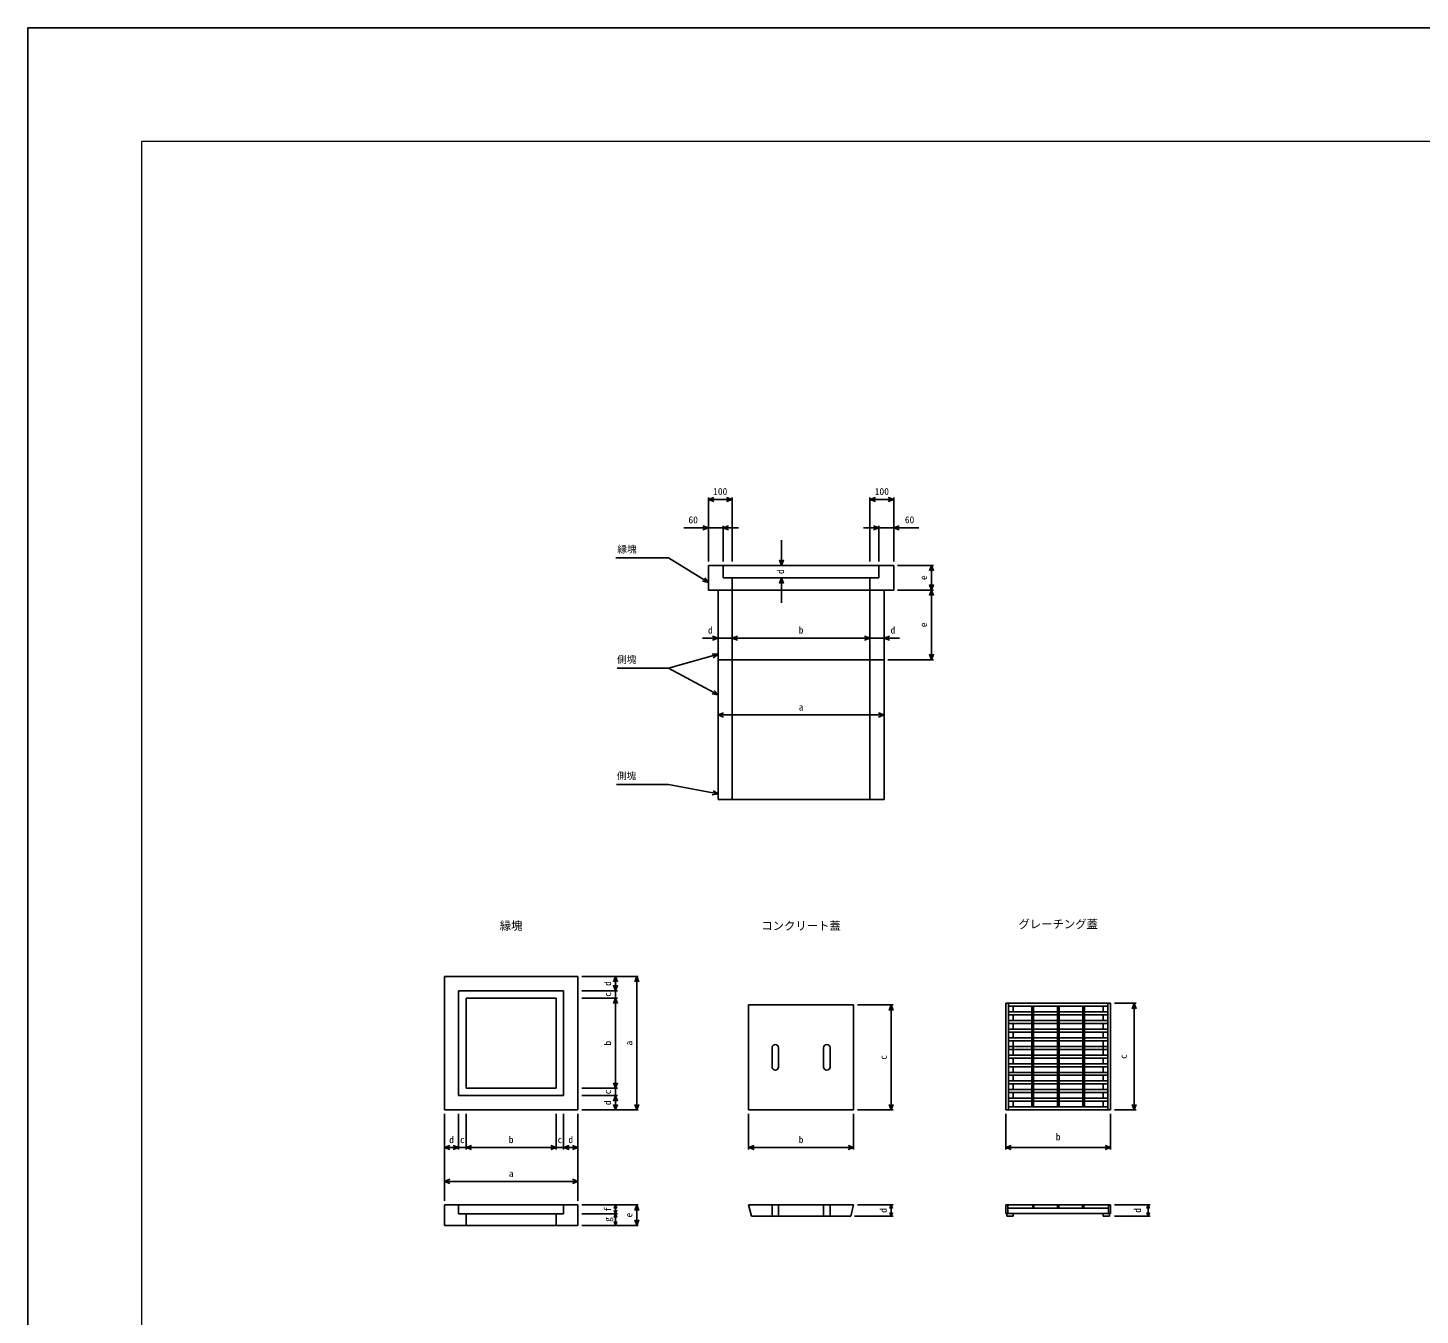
# Model space of a CAD drawing. Units: millimetres, scale not verified. Extents: x -12600 to 12600, y -8910 to 8910.
# Drawn here: x -12600 to -5240, y 2105 to 8910 of the extents above; entities that cross this region are included whole.
import ezdxf
from ezdxf.enums import TextEntityAlignment as Align

# ---------------------------------------------------------------- set-up
doc = ezdxf.new("R2010")
doc.units = ezdxf.units.MM
doc.header["$LTSCALE"] = 30
for name, color, linetype, lineweight in [('0-0_DIM', 7, 'Continuous', 25), ('0-1_Defpoints', 5, 'Continuous', 25), ('0-2_HATCH', 6, 'Continuous', 25), ('0-4_OUTLINE', 3, 'Continuous', 25), ('0-6_TXT', 7, 'Continuous', 25), ('0-7_WAKU', 3, 'Continuous', 13)]:
    doc.layers.add(name, color=color, linetype=linetype, lineweight=lineweight)
doc.styles.add('ＭＳ ゴシック', font='')
doc.styles.get('ＭＳ ゴシック').set_extended_font_data('MS Gothic')

msp = doc.modelspace()

# ---------------------------------------------------------------- linework, layer by layer
at = {"layer": '0-0_DIM'}
for p, q in [((-9002.59, 6427.73), (-9002.59, 6088.84)), ((-8876.96, 6417.37), (-9002.59, 6417.37)), ((-8876.96, 6427.73), (-8876.96, 6088.84)), ((-8148.27, 6427.73), (-8148.27, 6088.84)), ((-8022.64, 6417.37), (-8148.27, 6417.37)), ((-8022.64, 6427.73), (-8022.64, 6088.84)), ((-9132.76, 6267.37), (-9002.59, 6267.37)), ((-9002.59, 6267.37), (-8924.46, 6267.37)), ((-8924.46, 6088.84), (-8924.46, 6277.73)), ((-8842.96, 6267.37), (-8924.46, 6267.37)), ((-8182.27, 6267.37), (-8100.77, 6267.37)), ((-8100.77, 6088.84), (-8100.77, 6277.73)), ((-8100.77, 6267.37), (-8022.64, 6267.37)), ((-7889.07, 6267.37), (-8022.64, 6267.37)), ((-8616.31, 6200.85), (-8616.31, 6068.13)), ((-7813.04, 6068.13), (-8001.93, 6068.13)), ((-7823.4, 5938.18), (-7823.4, 6068.13)), ((-8616.31, 5869.81), (-8616.31, 6002.53)), ((-8001.93, 5938.18), (-7813.04, 5938.18)), ((-7823.4, 5938.18), (-7823.4, 5569.04)), ((-9032.71, 5684.09), (-8951.21, 5684.09)), ((-8951.21, 5684.09), (-8876.96, 5684.09)), ((-8876.96, 5684.09), (-8148.27, 5684.09)), ((-8148.27, 5684.09), (-8074.02, 5684.09)), ((-7992.52, 5684.09), (-8074.02, 5684.09)), ((-8053.31, 5569.04), (-7813.04, 5569.04)), ((-8951.21, 5277.45), (-8074.02, 5277.45)), ((-9374.21, 3895.25), (-9671.73, 3895.25)), ((-9493.19, 3820.11), (-9493.19, 3895.25)), ((-9380.69, 3189.96), (-9380.69, 3895.25)), ((-9482.84, 3820.11), (-9671.73, 3820.11)), ((-9482.84, 3780.88), (-9671.73, 3780.88)), ((-9493.19, 3820.11), (-9493.19, 3780.88)), ((-9493.19, 3304.33), (-9493.19, 3780.88)), ((-8025.52, 3744.96), (-8214.41, 3744.96)), ((-8035.87, 3189.96), (-8035.87, 3744.96)), ((-6741.45, 3753.66), (-6855.34, 3753.66)), ((-6751.8, 3189.96), (-6751.8, 3753.66)), ((-9482.84, 3304.33), (-9671.73, 3304.33)), ((-9482.84, 3265.11), (-9671.73, 3265.11)), ((-9493.19, 3265.11), (-9493.19, 3304.33)), ((-9493.19, 3189.96), (-9493.19, 3265.11)), ((-10397.72, 2708.65), (-10397.72, 3169.26)), ((-10322.58, 2980.37), (-10322.58, 3169.26)), ((-10283.35, 2980.37), (-10283.35, 3169.26)), ((-9806.8, 2980.37), (-9806.8, 3169.26)), ((-9767.58, 2980.37), (-9767.58, 3169.26)), ((-9692.43, 2708.65), (-9692.43, 3169.26)), ((-9374.21, 3189.97), (-9671.73, 3189.96)), ((-8790.11, 2980.37), (-8790.11, 3169.26)), ((-8235.11, 2980.37), (-8235.11, 3169.26)), ((-8025.52, 3189.96), (-8214.41, 3189.96)), ((-7430.27, 2980.37), (-7430.27, 3169.26)), ((-6876.04, 2980.37), (-6876.04, 3169.26)), ((-6741.45, 3189.96), (-6855.34, 3189.96)), ((-10397.72, 2990.72), (-10322.58, 2990.72)), ((-10322.58, 2990.72), (-10283.35, 2990.72)), ((-10283.35, 2990.72), (-9806.8, 2990.72)), ((-9806.8, 2990.72), (-9767.58, 2990.72)), ((-9767.58, 2990.72), (-9692.43, 2990.72)), ((-8790.11, 2990.72), (-8235.11, 2990.72)), ((-7430.27, 2990.72), (-6876.04, 2990.72)), ((-10397.72, 2812.19), (-9692.43, 2812.19)), ((-9374.21, 2687.95), (-9671.73, 2687.95)), ((-9493.19, 2687.95), (-9493.19, 2640.99)), ((-9380.69, 2687.95), (-9380.69, 2579.58)), ((-8025.52, 2687.95), (-8214.41, 2687.95)), ((-8035.87, 2687.95), (-8035.87, 2628.57)), ((-6666.45, 2687.95), (-6855.34, 2687.95)), ((-6676.8, 2687.95), (-6676.8, 2628.57)), ((-9482.84, 2640.99), (-9671.73, 2640.99)), ((-9374.21, 2579.58), (-9671.73, 2579.58)), ((-9493.19, 2640.99), (-9493.19, 2579.58)), ((-8025.52, 2628.57), (-8229.37, 2628.57)), ((-6666.45, 2628.57), (-6855.34, 2628.57))]:
    msp.add_line(p, q, dxfattribs=at)
for points in [[(-8973.4, 6406.75), (-9002.59, 6417.37), (-8973.4, 6428)], [(-8906.15, 6428), (-8876.96, 6417.37), (-8906.15, 6406.75)], [(-8119.08, 6406.75), (-8148.27, 6417.37), (-8119.08, 6428)], [(-8051.83, 6428), (-8022.64, 6417.37), (-8051.83, 6406.75)], [(-9031.78, 6278), (-9002.59, 6267.37), (-9031.78, 6256.75)], [(-8895.27, 6256.75), (-8924.46, 6267.37), (-8895.27, 6278)], [(-8129.95, 6278), (-8100.77, 6267.37), (-8129.95, 6256.75)], [(-7993.45, 6256.75), (-8022.64, 6267.37), (-7993.45, 6278)], [(-8605.69, 6097.32), (-8616.31, 6068.13), (-8626.93, 6097.32)], [(-7834.02, 6038.94), (-7823.4, 6068.13), (-7812.77, 6038.94)], [(-8626.93, 5973.35), (-8616.31, 6002.53), (-8605.69, 5973.35)], [(-7812.77, 5967.37), (-7823.4, 5938.18), (-7834.02, 5967.37)], [(-7834.02, 5908.99), (-7823.4, 5938.18), (-7812.77, 5908.99)], [(-8980.39, 5694.71), (-8951.21, 5684.09), (-8980.39, 5673.47)], [(-8847.78, 5673.47), (-8876.96, 5684.09), (-8847.78, 5694.71)], [(-8177.45, 5694.71), (-8148.27, 5684.09), (-8177.45, 5673.47)], [(-8044.83, 5673.47), (-8074.02, 5684.09), (-8044.83, 5694.71)], [(-7812.77, 5598.23), (-7823.4, 5569.04), (-7834.02, 5598.23)], [(-8922.02, 5266.83), (-8951.21, 5277.45), (-8922.02, 5288.07)], [(-8103.21, 5288.07), (-8074.02, 5277.45), (-8103.21, 5266.83)], [(-9503.82, 3866.07), (-9493.19, 3895.25), (-9482.57, 3866.07)], [(-9482.57, 3849.3), (-9493.19, 3820.11), (-9503.82, 3849.3)], [(-9391.32, 3866.07), (-9380.69, 3895.25), (-9370.07, 3866.07)], [(-9503.82, 3751.7), (-9493.19, 3780.88), (-9482.57, 3751.7)], [(-8046.5, 3715.78), (-8035.87, 3744.96), (-8025.25, 3715.78)], [(-6762.42, 3724.47), (-6751.8, 3753.66), (-6741.18, 3724.47)], [(-9482.57, 3333.52), (-9493.19, 3304.33), (-9503.82, 3333.52)], [(-9503.82, 3235.92), (-9493.19, 3265.11), (-9482.57, 3235.92)], [(-9482.57, 3219.15), (-9493.19, 3189.96), (-9503.82, 3219.15)], [(-9370.07, 3219.15), (-9380.69, 3189.96), (-9391.32, 3219.15)], [(-8025.25, 3219.15), (-8035.87, 3189.96), (-8046.5, 3219.15)], [(-6741.18, 3219.15), (-6751.8, 3189.96), (-6762.42, 3219.15)], [(-10368.54, 2980.1), (-10397.72, 2990.72), (-10368.54, 3001.35)], [(-10351.77, 3001.35), (-10322.58, 2990.72), (-10351.77, 2980.1)], [(-10254.17, 2980.1), (-10283.35, 2990.72), (-10254.17, 3001.35)], [(-9835.99, 3001.35), (-9806.8, 2990.72), (-9835.99, 2980.1)], [(-9738.39, 2980.1), (-9767.58, 2990.72), (-9738.39, 3001.35)], [(-9721.62, 3001.35), (-9692.43, 2990.72), (-9721.62, 2980.1)], [(-8760.93, 2980.1), (-8790.11, 2990.72), (-8760.93, 3001.35)], [(-8264.3, 3001.35), (-8235.11, 2990.72), (-8264.3, 2980.1)], [(-7401.08, 2980.1), (-7430.27, 2990.72), (-7401.08, 3001.35)], [(-6905.23, 3001.35), (-6876.04, 2990.72), (-6905.23, 2980.1)], [(-10368.54, 2801.57), (-10397.72, 2812.19), (-10368.54, 2822.81)], [(-9721.62, 2822.81), (-9692.43, 2812.19), (-9721.62, 2801.57)], [(-9500.27, 2668.49), (-9493.19, 2687.95), (-9486.11, 2668.49)], [(-9486.11, 2660.45), (-9493.19, 2640.99), (-9500.27, 2660.45)], [(-9391.32, 2658.76), (-9380.69, 2687.95), (-9370.07, 2658.76)], [(-8042.95, 2668.49), (-8035.87, 2687.95), (-8028.79, 2668.49)], [(-6683.88, 2668.49), (-6676.8, 2687.95), (-6669.72, 2668.49)], [(-9500.27, 2621.53), (-9493.19, 2640.99), (-9486.11, 2621.53)], [(-9486.11, 2599.04), (-9493.19, 2579.58), (-9500.27, 2599.04)], [(-9370.07, 2608.77), (-9380.69, 2579.58), (-9391.32, 2608.77)], [(-8028.79, 2648.03), (-8035.87, 2628.57), (-8042.95, 2648.03)], [(-6669.72, 2648.03), (-6676.8, 2628.57), (-6683.88, 2648.03)]]:
    msp.add_lwpolyline(points, dxfattribs=at)
at = {"layer": '0-1_Defpoints'}
msp.add_lwpolyline([(-12600, -8910), (12600, -8910), (12600, 8910), (-12600, 8910)], close=True, dxfattribs=at)
at = {"layer": '0-2_HATCH'}
for p, q in [((-6876.04, 3753.66), (-7430.27, 3753.66)), ((-7430.27, 3189.96), (-7430.27, 3753.66)), ((-7416.19, 3753.66), (-7416.19, 3189.96)), ((-7416.19, 3738), (-6890.12, 3738)), ((-7416.19, 3707.99), (-7292.71, 3707.99)), ((-7416.19, 3692.33), (-7292.71, 3692.33)), ((-7391.64, 3707.99), (-7391.64, 3739.34)), ((-7391.64, 3662.32), (-7391.64, 3692.33)), ((-7292.71, 3738), (-7292.71, 3205.62)), ((-7283.68, 3738), (-7283.68, 3205.62)), ((-7283.68, 3707.99), (-7157.68, 3707.99)), ((-7283.68, 3692.33), (-7157.68, 3692.33)), ((-7157.68, 3738), (-7157.68, 3205.62)), ((-7148.64, 3738), (-7148.64, 3205.62)), ((-7148.64, 3707.99), (-7022.64, 3707.99)), ((-7148.64, 3692.33), (-7022.64, 3692.33)), ((-7022.64, 3738), (-7022.64, 3205.62)), ((-7013.6, 3738), (-7013.6, 3205.62)), ((-7013.6, 3707.99), (-6890.12, 3707.99)), ((-7013.6, 3692.33), (-6890.12, 3692.33)), ((-6914.68, 3707.99), (-6914.68, 3739.34)), ((-6914.68, 3662.32), (-6914.68, 3692.33)), ((-6890.12, 3753.66), (-6890.12, 3189.96)), ((-6876.04, 3189.96), (-6876.04, 3753.66)), ((-7416.19, 3662.32), (-7292.71, 3662.32)), ((-7416.19, 3646.66), (-7292.71, 3646.66)), ((-7416.19, 3616.65), (-7292.71, 3616.65)), ((-7391.64, 3616.65), (-7391.64, 3646.66)), ((-7283.68, 3662.32), (-7157.68, 3662.32)), ((-7283.68, 3646.66), (-7157.68, 3646.66)), ((-7283.68, 3616.65), (-7157.68, 3616.65)), ((-7148.64, 3662.32), (-7022.64, 3662.32)), ((-7148.64, 3646.66), (-7022.64, 3646.66)), ((-7148.64, 3616.65), (-7022.64, 3616.65)), ((-7013.6, 3662.32), (-6890.12, 3662.32)), ((-7013.6, 3646.66), (-6890.12, 3646.66)), ((-7013.6, 3616.65), (-6890.12, 3616.65)), ((-6914.68, 3616.65), (-6914.68, 3646.66)), ((-7416.19, 3600.99), (-7292.71, 3600.99)), ((-7416.19, 3570.98), (-7292.71, 3570.98)), ((-7416.19, 3555.32), (-7292.71, 3555.32)), ((-7391.64, 3570.98), (-7391.64, 3600.99)), ((-7391.64, 3479.64), (-7391.64, 3555.32)), ((-7283.68, 3600.99), (-7157.68, 3600.99)), ((-7283.68, 3570.98), (-7157.68, 3570.98)), ((-7283.68, 3555.32), (-7157.68, 3555.32)), ((-7148.64, 3600.99), (-7022.64, 3600.99)), ((-7148.64, 3570.98), (-7022.64, 3570.98)), ((-7148.64, 3555.32), (-7022.64, 3555.32)), ((-7013.6, 3600.99), (-6890.12, 3600.99)), ((-7013.6, 3570.98), (-6890.12, 3570.98)), ((-7013.6, 3555.32), (-6890.12, 3555.32)), ((-6914.68, 3570.98), (-6914.68, 3600.99)), ((-6914.68, 3479.64), (-6914.68, 3555.32)), ((-7416.19, 3525.31), (-7292.71, 3525.31)), ((-7416.19, 3509.65), (-7292.71, 3509.65)), ((-7416.19, 3479.64), (-7292.71, 3479.64)), ((-7416.19, 3463.98), (-7292.71, 3463.98)), ((-7391.64, 3433.97), (-7391.64, 3463.98)), ((-7283.68, 3525.31), (-7157.68, 3525.31)), ((-7283.68, 3509.65), (-7157.68, 3509.65)), ((-7283.68, 3479.64), (-7157.68, 3479.64)), ((-7283.68, 3463.98), (-7157.68, 3463.98)), ((-7148.64, 3525.31), (-7022.64, 3525.31)), ((-7148.64, 3509.65), (-7022.64, 3509.65)), ((-7148.64, 3479.64), (-7022.64, 3479.64)), ((-7148.64, 3463.98), (-7022.64, 3463.98)), ((-7013.6, 3525.31), (-6890.12, 3525.31)), ((-7013.6, 3509.65), (-6890.12, 3509.65)), ((-7013.6, 3479.64), (-6890.12, 3479.64)), ((-7013.6, 3463.98), (-6890.12, 3463.98)), ((-6914.68, 3433.97), (-6914.68, 3463.98)), ((-7416.19, 3433.97), (-7292.71, 3433.97)), ((-7416.19, 3418.31), (-7292.71, 3418.31)), ((-7416.19, 3388.3), (-7292.71, 3388.3)), ((-7391.64, 3388.3), (-7391.64, 3418.31)), ((-7283.68, 3433.97), (-7157.68, 3433.97)), ((-7283.68, 3418.31), (-7157.68, 3418.31)), ((-7283.68, 3388.3), (-7157.68, 3388.3)), ((-7148.64, 3433.97), (-7022.64, 3433.97)), ((-7148.64, 3418.31), (-7022.64, 3418.31)), ((-7148.64, 3388.3), (-7022.64, 3388.3)), ((-7013.6, 3433.97), (-6890.12, 3433.97)), ((-7013.6, 3418.31), (-6890.12, 3418.31)), ((-7013.6, 3388.3), (-6890.12, 3388.3)), ((-6914.68, 3388.3), (-6914.68, 3418.31)), ((-7416.19, 3372.64), (-7292.71, 3372.64)), ((-7416.19, 3342.63), (-7292.71, 3342.63)), ((-7416.19, 3326.97), (-7292.71, 3326.97)), ((-7391.64, 3342.63), (-7391.64, 3372.64)), ((-7391.64, 3296.96), (-7391.64, 3326.97)), ((-7283.68, 3372.64), (-7157.68, 3372.64)), ((-7283.68, 3342.63), (-7157.68, 3342.63)), ((-7283.68, 3326.97), (-7157.68, 3326.97)), ((-7148.64, 3372.64), (-7022.64, 3372.64)), ((-7148.64, 3342.63), (-7022.64, 3342.63)), ((-7148.64, 3326.97), (-7022.64, 3326.97)), ((-7013.6, 3372.64), (-6890.12, 3372.64)), ((-7013.6, 3342.63), (-6890.12, 3342.63)), ((-7013.6, 3326.97), (-6890.12, 3326.97)), ((-6914.68, 3342.63), (-6914.68, 3372.64)), ((-6914.68, 3296.96), (-6914.68, 3326.97)), ((-7416.19, 3296.96), (-7292.71, 3296.96)), ((-7416.19, 3281.3), (-7292.71, 3281.3)), ((-7416.19, 3251.29), (-7292.71, 3251.29)), ((-7391.64, 3251.29), (-7391.64, 3281.3)), ((-7283.68, 3296.96), (-7157.68, 3296.96)), ((-7283.68, 3281.3), (-7157.68, 3281.3)), ((-7283.68, 3251.29), (-7157.68, 3251.29)), ((-7148.64, 3296.96), (-7022.64, 3296.96)), ((-7148.64, 3281.3), (-7022.64, 3281.3)), ((-7148.64, 3251.29), (-7022.64, 3251.29)), ((-7013.6, 3296.96), (-6890.12, 3296.96)), ((-7013.6, 3281.3), (-6890.12, 3281.3)), ((-7013.6, 3251.29), (-6890.12, 3251.29)), ((-6914.68, 3251.29), (-6914.68, 3281.3)), ((-7430.27, 3189.96), (-6876.04, 3189.96)), ((-7416.19, 3235.63), (-7292.71, 3235.63)), ((-7416.19, 3205.62), (-6890.12, 3205.62)), ((-7391.64, 3205.62), (-7391.64, 3235.63)), ((-7283.68, 3235.63), (-7157.68, 3235.63)), ((-7148.64, 3235.63), (-7022.64, 3235.63)), ((-7013.6, 3235.63), (-6890.12, 3235.63)), ((-6914.68, 3205.62), (-6914.68, 3235.63)), ((-7430.27, 2687.95), (-6876.04, 2687.95)), ((-7430.27, 2642.31), (-7430.27, 2687.95)), ((-7419.59, 2687.95), (-7419.59, 2642.31)), ((-7419.59, 2670.19), (-6886.72, 2670.19)), ((-7288.04, 2687.95), (-7288.04, 2670.19)), ((-7282.16, 2687.95), (-7282.16, 2670.19)), ((-7156.09, 2687.95), (-7156.09, 2670.19)), ((-7150.22, 2687.95), (-7150.22, 2670.19)), ((-7024.15, 2687.95), (-7024.15, 2670.19)), ((-7018.28, 2687.95), (-7018.28, 2670.19)), ((-6886.72, 2687.95), (-6886.72, 2642.31)), ((-6876.04, 2642.31), (-6876.04, 2687.95)), ((-6876.04, 2642.31), (-7430.27, 2642.31)), ((-7424.93, 2628.57), (-7424.93, 2642.31)), ((-7391.64, 2628.57), (-7424.93, 2628.57)), ((-7391.64, 2628.57), (-7391.64, 2642.31)), ((-6914.68, 2628.57), (-6914.68, 2642.31)), ((-6881.38, 2628.57), (-6914.68, 2628.57)), ((-6881.38, 2628.57), (-6881.38, 2642.31))]:
    msp.add_line(p, q, dxfattribs=at)
at = {"layer": '0-4_OUTLINE'}
for p, q in [((-8022.64, 6068.13), (-9002.59, 6068.13)), ((-8924.46, 6002.53), (-8924.46, 6068.13)), ((-8100.77, 6002.53), (-8100.77, 6068.13)), ((-8022.64, 6068.13), (-8022.64, 5938.18)), ((-8100.77, 6002.53), (-8924.46, 6002.53)), ((-8876.96, 6002.53), (-8876.96, 4830.76)), ((-8148.27, 6002.53), (-8148.27, 4830.76)), ((-8951.21, 4830.76), (-8951.21, 5938.18)), ((-8074.02, 4830.76), (-8074.02, 5938.18)), ((-8951.21, 5569.04), (-8074.02, 5569.04)), ((-8074.02, 4830.76), (-8951.21, 4830.76)), ((-10397.72, 3895.25), (-10397.72, 3189.96)), ((-9692.43, 3895.25), (-10397.72, 3895.25)), ((-9692.43, 3895.25), (-9692.43, 3189.96)), ((-10322.58, 3265.11), (-10322.58, 3820.11)), ((-10322.58, 3820.11), (-9767.58, 3820.11)), ((-10283.35, 3780.88), (-9806.8, 3780.88)), ((-10283.35, 3304.33), (-10283.35, 3780.88)), ((-9806.8, 3780.88), (-9806.8, 3304.33)), ((-9767.58, 3820.11), (-9767.58, 3265.11)), ((-8790.11, 3189.96), (-8790.11, 3744.96)), ((-8790.11, 3744.96), (-8235.11, 3744.96)), ((-8235.11, 3189.96), (-8235.11, 3744.96)), ((-8665.8, 3518.33), (-8665.8, 3416.6)), ((-8631.96, 3518.33), (-8631.96, 3416.6)), ((-8393.27, 3416.6), (-8393.27, 3518.33)), ((-8359.43, 3416.6), (-8359.43, 3518.33)), ((-9767.58, 3265.11), (-10322.58, 3265.11)), ((-9806.8, 3304.33), (-10283.35, 3304.33)), ((-9692.43, 3189.96), (-10397.72, 3189.96)), ((-8235.11, 3189.97), (-8790.11, 3189.97)), ((-10397.72, 2579.58), (-10397.72, 2687.95)), ((-10397.72, 2687.95), (-9692.43, 2687.95)), ((-10322.58, 2640.99), (-10322.58, 2687.95)), ((-9767.58, 2640.99), (-9767.58, 2687.95)), ((-9692.43, 2579.58), (-9692.43, 2687.95)), ((-8235.11, 2687.95), (-8790.11, 2687.95)), ((-8775.15, 2628.57), (-8790.11, 2687.95)), ((-8665.8, 2687.95), (-8665.8, 2628.57)), ((-8631.96, 2687.95), (-8631.96, 2628.57)), ((-8393.27, 2687.95), (-8393.27, 2628.57)), ((-8359.43, 2687.95), (-8359.43, 2628.57)), ((-8250.08, 2628.57), (-8235.11, 2687.95)), ((-10397.72, 2579.58), (-9692.43, 2579.58)), ((-9767.58, 2640.99), (-10322.58, 2640.99)), ((-10283.35, 2640.99), (-10283.35, 2579.58)), ((-9806.8, 2640.99), (-9806.8, 2579.58)), ((-8250.08, 2628.57), (-8775.15, 2628.57))]:
    msp.add_line(p, q, dxfattribs=at)
msp.add_lwpolyline([(-8022.64, 5938.18), (-9002.59, 5938.18), (-9002.59, 6068.13)], dxfattribs=at)
for centre, start, end in [((-8648.88, 3518.33), 0, 180), ((-8376.35, 3518.33), 0, 180), ((-8648.88, 3416.6), 180, 0), ((-8376.35, 3416.6), 180, 0)]:
    msp.add_arc(centre, 16.92, start, end, dxfattribs=at)
at = {"layer": '0-6_TXT'}
for p, q in [((-9213.42, 6108.35), (-9492.07, 6108.35)), ((-9213.42, 6108.35), (-9002.59, 5978.71)), ((-8951.21, 5598.59), (-9213.42, 5525.41)), ((-9213.42, 5525.41), (-9485.2, 5525.41)), ((-9213.42, 5525.41), (-8951.21, 5384.47)), ((-9213.42, 4910.13), (-9488.67, 4910.13)), ((-8951.21, 4860.31), (-9213.42, 4910.13))]:
    msp.add_line(p, q, dxfattribs=at)
for points in [[(-9021.89, 6003.05), (-9002.59, 5978.71), (-9033.02, 5984.95)], [(-8982.17, 5600.98), (-8951.21, 5598.59), (-8976.46, 5580.51)], [(-8971.89, 5407.65), (-8951.21, 5384.47), (-8981.94, 5388.93)], [(-8977.9, 4876.19), (-8951.21, 4860.31), (-8981.86, 4855.32)]]:
    msp.add_lwpolyline(points, dxfattribs=at)
at = {"layer": '0-7_WAKU'}
msp.add_lwpolyline([(-12000, -8310), (12000, -8310), (12000, 8310), (-12000, 8310)], close=True, dxfattribs=at)

# ---------------------------------------------------------------- texts
at = {"layer": '0-0_DIM', "style": 'ＭＳ ゴシック'}
for s, p in [('100', (-8977.28, 6429.87)), ('100', (-8122.95, 6429.87)), ('60', (-9107.72, 6279.87)), ('60', (-7963.72, 6279.87)), ('d', (-9004.46, 5696.59)), ('b', (-8525.11, 5696.59)), ('d', (-8039.37, 5696.59)), ('a', (-8525.11, 5289.95)), ('d', (-10372.65, 3003.22)), ('c', (-10315.47, 3003.22)), ('b', (-10057.58, 3003.22)), ('c', (-9799.69, 3003.22)), ('d', (-9742.51, 3003.22)), ('b', (-8525.11, 3003.22)), ('b', (-7165.66, 3018.22)), ('a', (-10057.58, 2824.69))]:
    msp.add_text(s, height=36.66, dxfattribs=at).set_placement(p, align=Align.BOTTOM_LEFT)
for s, rotation, p in [('d', 90, (-8591.31, 6022.83)), ('e', 90, (-7835.9, 5990.66)), ('e', 90, (-7835.9, 5741.11)), ('d', 90, (-9505.69, 3845.18)), ('c', 90, (-9505.69, 3788)), ('b', 90, (-9505.69, 3530.11)), ('a', 90, (-9393.19, 3530.11)), ('c', 90, (-8048.37, 3454.96)), ('c', 90, (-6779.3, 3459.31)), ('c', 90, (-9505.69, 3272.22)), ('d', 90, (-9505.69, 3215.04)), ('f', 90, (-9505.69, 2651.97)), ('d', 90.001, (-8048.37, 2645.76)), ('d', 90, (-6704.3, 2645.76)), ('g', 90, (-9505.69, 2597.79)), ('e', 90, (-9393.19, 2621.26))]:
    msp.add_text(s, height=36.66, rotation=rotation, dxfattribs=at).set_placement(p, align=Align.BOTTOM_LEFT)
at = {"layer": '0-6_TXT', "style": 'ＭＳ ゴシック'}
for s, height, p in [('縁塊', 36.66, (-9483.88, 6123.92)), ('側塊', 36.66, (-9485.46, 5541.4)), ('側塊', 36.66, (-9486.12, 4926.3)), ('グレーチング蓋', 43.99, (-7363.16, 4136.45)), ('縁塊', 43.99, (-10105.08, 4127.75)), ('コンクリート蓋', 43.99, (-8722.61, 4127.75))]:
    msp.add_text(s, height=height, dxfattribs=at).set_placement(p, align=Align.BOTTOM_LEFT)

doc.saveas('drawing.dxf')
